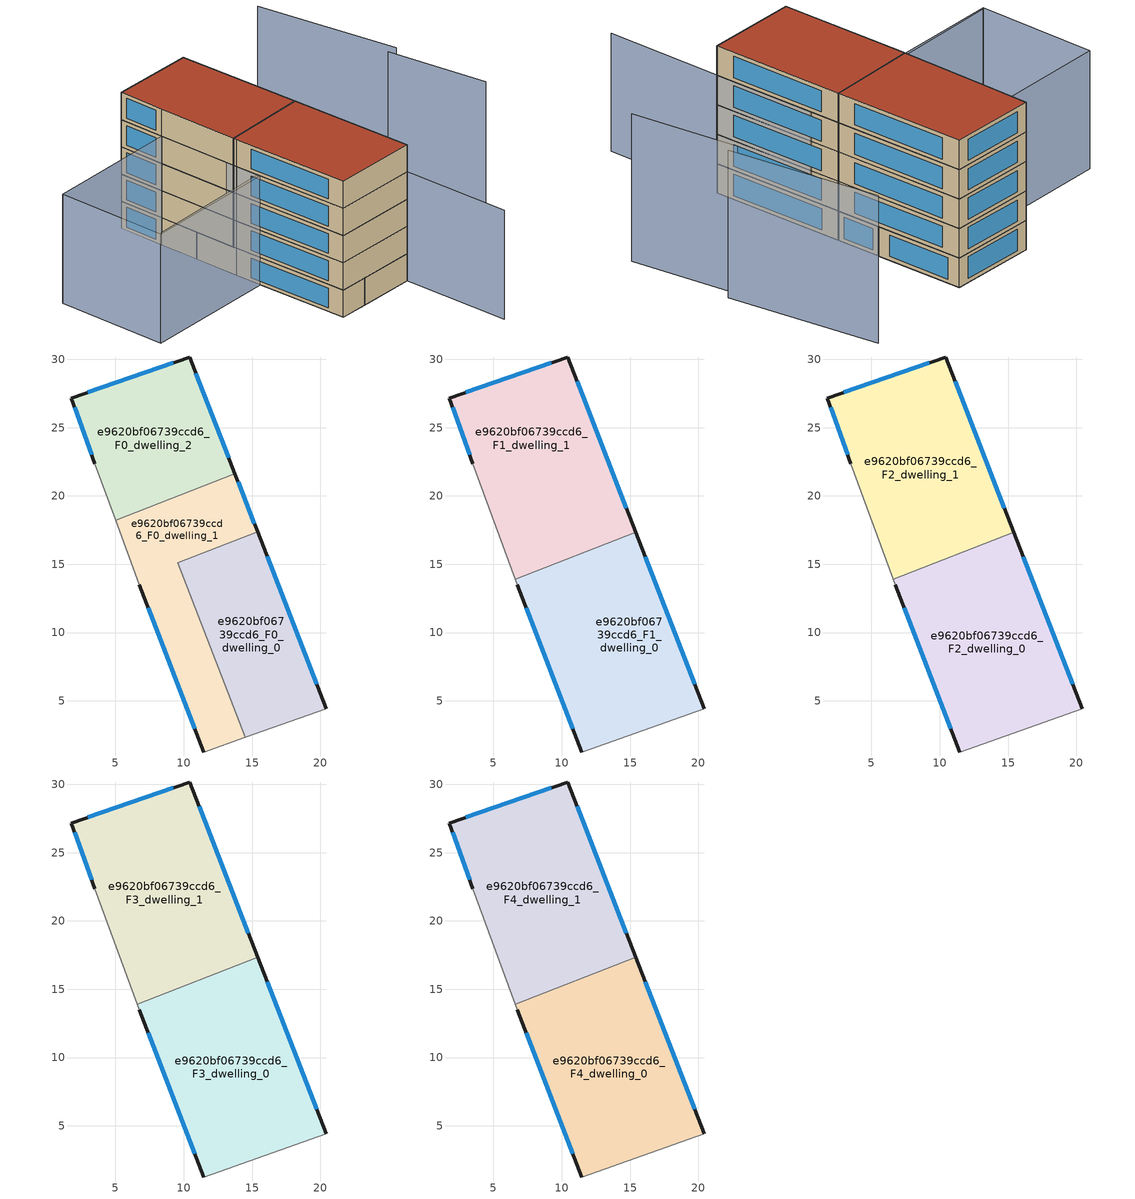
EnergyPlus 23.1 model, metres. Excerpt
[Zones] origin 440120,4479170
e9620bf06739ccd6_F0_dwelling_0
 floor ground (EU_floor_Construction): 20.42,4.44 15.4,17.37 9.55,15.11 14.48,2.33 z0
 wall outside (EU_wall_Construction): 15.4,17.37 20.42,4.44 z0:3
 wall adiabatic (EU_wall_Construction): 20.42,4.44 14.48,2.33 z0:3
 wall to e9620bf06739ccd6_F0_dwelling_1 (EU_wall_Construction): 14.48,2.33 9.55,15.11 15.4,17.37 z0:3
 window (EU_Window_Construction): 16.1,15.58 19.72,6.23 z0.42:2.58
e9620bf06739ccd6_F0_dwelling_1
 floor ground (EU_floor_Construction): 14.48,2.33 9.55,15.11 15.4,17.37 13.75,21.62 5,18.24 6.73,13.52 11.47,1.26 z0
 wall outside (EU_wall_Construction): 11.47,1.26 6.73,13.52 / 13.75,21.62 15.4,17.37 z0:3
 wall adiabatic (EU_wall_Construction): 14.48,2.33 11.47,1.26 / 6.73,13.52 5,18.24 z0:3
 wall to e9620bf06739ccd6_F0_dwelling_2 (EU_wall_Construction): 5,18.24 13.75,21.62 z0:3
 window (EU_Window_Construction): 10.81,2.96 7.39,11.82 / 13.98,21.03 15.17,17.96 z0.42:2.58
e9620bf06739ccd6_F0_dwelling_2
 floor ground (EU_floor_Construction): 13.75,21.62 10.43,30.17 1.77,27.17 3.5,22.35 5,18.24 z0
 wall outside (EU_wall_Construction): 3.5,22.35 1.77,27.17 10.43,30.17 13.75,21.62 z0:3
 wall adiabatic (EU_wall_Construction): 5,18.24 3.5,22.35 z0:3
 window (EU_Window_Construction): 3.26,23.02 2.01,26.5 / 2.97,27.59 9.23,29.76 / 10.89,28.99 13.29,22.8 z0.42:2.58
e9620bf06739ccd6_F1_dwelling_0
 floor to e9620bf06739ccd6_F0_dwelling_0 (EU_floor_Construction): 20.42,4.44 15.41,17.33 9.57,15.07 14.48,2.33 z3
 floor to e9620bf06739ccd6_F0_dwelling_1 (EU_floor_Construction): 14.48,2.33 9.57,15.07 6.59,13.92 6.73,13.52 11.47,1.26 z3
 wall outside (EU_wall_Construction): 11.47,1.26 6.73,13.52 / 15.41,17.33 20.42,4.44 z3:6
 wall adiabatic (EU_wall_Construction): 20.42,4.44 11.47,1.26 / 6.73,13.52 6.59,13.92 z3:6
 wall to e9620bf06739ccd6_F1_dwelling_1 (EU_wall_Construction): 6.59,13.92 15.41,17.33 z3:6
 window (EU_Window_Construction): 10.81,2.96 7.39,11.82 / 16.11,15.54 19.73,6.23 z3.42:5.58
e9620bf06739ccd6_F1_dwelling_1
 floor to e9620bf06739ccd6_F0_dwelling_0 (EU_floor_Construction): 15.41,17.33 15.4,17.37 9.55,15.11 9.57,15.07 z3
 floor to e9620bf06739ccd6_F0_dwelling_1 (EU_floor_Construction): 15.4,17.37 13.75,21.62 5,18.24 6.59,13.92 9.55,15.11 z3; 9.57,15.07 9.55,15.11 6.59,13.92 z3
 floor to e9620bf06739ccd6_F0_dwelling_2 (EU_floor_Construction): 13.75,21.62 10.43,30.17 1.77,27.17 3.5,22.35 5,18.24 z3
 wall outside (EU_wall_Construction): 3.5,22.35 1.77,27.17 10.43,30.17 15.41,17.33 z3:6
 wall adiabatic (EU_wall_Construction): 6.59,13.92 3.5,22.35 z3:6
 window (EU_Window_Construction): 11.12,28.39 14.72,19.11 / 3.26,23.02 2.01,26.5 / 2.97,27.59 9.23,29.76 z3.42:5.58
e9620bf06739ccd6_F2_dwelling_0
 floor to e9620bf06739ccd6_F1_dwelling_0 (EU_floor_Construction): 20.42,4.44 15.41,17.33 6.59,13.92 6.73,13.52 11.47,1.26 z6
 wall outside (EU_wall_Construction): 11.47,1.26 6.73,13.52 / 15.41,17.33 20.42,4.44 z6:9
 wall adiabatic (EU_wall_Construction): 20.42,4.44 11.47,1.26 / 6.73,13.52 6.59,13.92 z6:9
 wall to e9620bf06739ccd6_F2_dwelling_1 (EU_wall_Construction): 6.59,13.92 15.41,17.33 z6:9
 window (EU_Window_Construction): 10.81,2.96 7.39,11.82 / 16.11,15.54 19.73,6.23 z6.42:8.58
e9620bf06739ccd6_F2_dwelling_1
 floor to e9620bf06739ccd6_F1_dwelling_1 (EU_floor_Construction): 15.41,17.33 10.43,30.17 1.77,27.17 3.5,22.35 6.59,13.92 z6
 wall outside (EU_wall_Construction): 3.5,22.35 1.77,27.17 10.43,30.17 15.41,17.33 z6:9
 wall adiabatic (EU_wall_Construction): 6.59,13.92 3.5,22.35 z6:9
 window (EU_Window_Construction): 11.12,28.39 14.72,19.11 / 3.26,23.02 2.01,26.5 / 2.97,27.59 9.23,29.76 z6.42:8.58
e9620bf06739ccd6_F3_dwelling_0
 floor to e9620bf06739ccd6_F2_dwelling_0 (EU_floor_Construction): 20.42,4.44 15.41,17.33 6.59,13.92 6.73,13.52 11.47,1.26 z9
 wall outside (EU_wall_Construction): 11.47,1.26 6.73,13.52 / 15.41,17.33 20.42,4.44 z9:12
 wall adiabatic (EU_wall_Construction): 20.42,4.44 11.47,1.26 / 6.73,13.52 6.59,13.92 z9:12
 wall to e9620bf06739ccd6_F3_dwelling_1 (EU_wall_Construction): 6.59,13.92 15.41,17.33 z9:12
 window (EU_Window_Construction): 10.81,2.96 7.39,11.82 / 16.11,15.54 19.73,6.23 z9.42:11.58
e9620bf06739ccd6_F3_dwelling_1
 floor to e9620bf06739ccd6_F2_dwelling_1 (EU_floor_Construction): 15.41,17.33 10.43,30.17 1.77,27.17 3.5,22.35 6.59,13.92 z9
 wall outside (EU_wall_Construction): 3.5,22.35 1.77,27.17 10.43,30.17 15.41,17.33 z9:12
 wall adiabatic (EU_wall_Construction): 6.59,13.92 3.5,22.35 z9:12
 window (EU_Window_Construction): 11.12,28.39 14.72,19.11 / 3.26,23.02 2.01,26.5 / 2.97,27.59 9.23,29.76 z9.42:11.58
e9620bf06739ccd6_F4_dwelling_0
 floor to e9620bf06739ccd6_F3_dwelling_0 (EU_floor_Construction): 20.42,4.44 15.41,17.33 6.59,13.92 6.73,13.52 11.47,1.26 z12
 wall outside (EU_wall_Construction): 11.47,1.26 6.73,13.52 / 15.41,17.33 20.42,4.44 z12:15
 wall adiabatic (EU_wall_Construction): 20.42,4.44 11.47,1.26 / 6.73,13.52 6.59,13.92 z12:15
 wall to e9620bf06739ccd6_F4_dwelling_1 (EU_wall_Construction): 6.59,13.92 15.41,17.33 z12:15
 window (EU_Window_Construction): 10.81,2.96 7.39,11.82 / 16.11,15.54 19.73,6.23 z12.42:14.58
 roof outside (EU_roof_Construction): 15.41,17.33 20.42,4.44 11.47,1.26 6.73,13.52 6.59,13.92 z15
e9620bf06739ccd6_F4_dwelling_1
 floor to e9620bf06739ccd6_F3_dwelling_1 (EU_floor_Construction): 15.41,17.33 10.43,30.17 1.77,27.17 3.5,22.35 6.59,13.92 z12
 wall outside (EU_wall_Construction): 3.5,22.35 1.77,27.17 10.43,30.17 15.41,17.33 z12:15
 wall adiabatic (EU_wall_Construction): 6.59,13.92 3.5,22.35 z12:15
 window (EU_Window_Construction): 11.12,28.39 14.72,19.11 / 3.26,23.02 2.01,26.5 / 2.97,27.59 9.23,29.76 z12.42:14.58
 roof outside (EU_roof_Construction): 10.43,30.17 15.41,17.33 6.59,13.92 3.5,22.35 1.77,27.17 z15
shading: -6.1,5.86 16.59,14.5 / 16.59,14.5 24.72,-6.84 / -10.48,17.23 3.5,22.35 / 3.5,22.35 7.73,10.79 / 7.73,10.79 -6.25,5.67 / -6.25,5.67 -10.48,17.23 z0:12; 33.18,11.4 28.05,21.23 / 29.09,21.48 21.69,35.34 z0:15
[Building]
EU S2 Campaign: North Axis=0; Terrain=City; Solar Distribution=FullExterior
[Site:Location]
Madrid: Latitude=40.5; Longitude=-3.5; Time Zone=1; Elevation=609
[SizingPeriod:WeatherFileDays]
AnnualSizingPeriod: Begin Month=1; Begin Day of Month=1; End Month=12; End Day of Month=31; Day of Week for Start Day=Monday; Use Weather File Daylight Saving Period=No; Use Weather File Rain and Snow Indicators=No
[MATERIAL]
EU_InternalMass_Material: Roughness=MediumRough; Thickness=0.1; Conductivity=1; Density=1800; Specific Heat=900; Thermal Absorptance=0.9; Solar Absorptance=0.7; Visible Absorptance=0.7
[MATERIAL:NOMASS] Roughness=MediumRough; Thermal Absorptance=0.9; Solar Absorptance=0.7; Visible Absorptance=0.7
Name | Thermal Resistance
EU_wall_NoMass | 1.60022
EU_roof_NoMass | 1.57597
EU_floor_NoMass | 0.470652
[WINDOWMATERIAL:SIMPLEGLAZINGSYSTEM]
EU_Window_SimpleGlazing: UFactor=3.28802; Solar Heat Gain Coefficient=0.85; Visible Transmittance=0.85
[CONSTRUCTION]
EU_wall_Construction: EU_wall_NoMass
EU_roof_Construction: EU_roof_NoMass
EU_floor_Construction: EU_floor_NoMass
EU_InternalMass_Construction: EU_InternalMass_Material
EU_Window_Construction: EU_Window_SimpleGlazing
[ZONE] Type=1; Multiplier=1; Ceiling Height=autocalculate; Floor Area=autocalculate; Part of Total Floor Area=Yes
Name | Volume
e9620bf06739ccd6_F0_dwelling_0 | 259.863
e9620bf06739ccd6_F1_dwelling_0 | 389.801
e9620bf06739ccd6_F2_dwelling_0; e9620bf06739ccd6_F3_dwelling_0; e9620bf06739ccd6_F4_dwelling_0 | 389.819
e9620bf06739ccd6_F0_dwelling_1 | 259.861
e9620bf06739ccd6_F1_dwelling_1 | 389.744
e9620bf06739ccd6_F2_dwelling_1; e9620bf06739ccd6_F3_dwelling_1; e9620bf06739ccd6_F4_dwelling_1 | 389.8
e9620bf06739ccd6_F0_dwelling_2 | 259.866
[INTERNALMASS] Construction=EU_InternalMass_Construction
Name | Zone or ZoneList | Surface Area
e9620bf06739ccd6_F0_dwelling_0_EU_InternalMass | e9620bf06739ccd6_F0_dwelling_0 | 86.6208
e9620bf06739ccd6_F0_dwelling_1_EU_InternalMass | e9620bf06739ccd6_F0_dwelling_1 | 86.6206
e9620bf06739ccd6_F0_dwelling_2_EU_InternalMass | e9620bf06739ccd6_F0_dwelling_2 | 86.6198
e9620bf06739ccd6_F1_dwelling_0_EU_InternalMass | e9620bf06739ccd6_F1_dwelling_0 | 129.939
e9620bf06739ccd6_F1_dwelling_1_EU_InternalMass | e9620bf06739ccd6_F1_dwelling_1 | 129.934
e9620bf06739ccd6_F2_dwelling_0_EU_InternalMass | e9620bf06739ccd6_F2_dwelling_0 | 129.939
e9620bf06739ccd6_F2_dwelling_1_EU_InternalMass | e9620bf06739ccd6_F2_dwelling_1 | 129.934
e9620bf06739ccd6_F3_dwelling_0_EU_InternalMass | e9620bf06739ccd6_F3_dwelling_0 | 129.939
e9620bf06739ccd6_F3_dwelling_1_EU_InternalMass | e9620bf06739ccd6_F3_dwelling_1 | 129.934
e9620bf06739ccd6_F4_dwelling_0_EU_InternalMass | e9620bf06739ccd6_F4_dwelling_0 | 129.939
e9620bf06739ccd6_F4_dwelling_1_EU_InternalMass | e9620bf06739ccd6_F4_dwelling_1 | 129.934
[OTHEREQUIPMENT] Fuel Type=Electricity; Design Level Calculation Method=Watts/Area; Power per Zone Floor Area=1; Fraction Latent=0; Fraction Radiant=0; Fraction Lost=0; Carbon Dioxide Generation Rate=0; EndUse Subcategory=EU_Step8_InternalGains
Name | Zone or ZoneList or Space or SpaceList | Schedule
EU_Step8_InternalGain_e9620bf06739ccd6_F0_dwelling_0_f000 | e9620bf06739ccd6_F0_dwelling_0 | EU_Step8_GainSchedule_e9620bf06739ccd6_F0_dwelling_0_f000
EU_Step8_InternalGain_e9620bf06739ccd6_F0_dwelling_1_f000 | e9620bf06739ccd6_F0_dwelling_1 | EU_Step8_GainSchedule_e9620bf06739ccd6_F0_dwelling_1_f000
EU_Step8_InternalGain_e9620bf06739ccd6_F0_dwelling_2_f000 | e9620bf06739ccd6_F0_dwelling_2 | EU_Step8_GainSchedule_e9620bf06739ccd6_F0_dwelling_2_f000
EU_Step8_InternalGain_e9620bf06739ccd6_F1_dwelling_0_f000 | e9620bf06739ccd6_F1_dwelling_0 | EU_Step8_GainSchedule_e9620bf06739ccd6_F1_dwelling_0_f000
EU_Step8_InternalGain_e9620bf06739ccd6_F1_dwelling_1_f000 | e9620bf06739ccd6_F1_dwelling_1 | EU_Step8_GainSchedule_e9620bf06739ccd6_F1_dwelling_1_f000
EU_Step8_InternalGain_e9620bf06739ccd6_F2_dwelling_0_f000 | e9620bf06739ccd6_F2_dwelling_0 | EU_Step8_GainSchedule_e9620bf06739ccd6_F2_dwelling_0_f000
EU_Step8_InternalGain_e9620bf06739ccd6_F2_dwelling_1_f000 | e9620bf06739ccd6_F2_dwelling_1 | EU_Step8_GainSchedule_e9620bf06739ccd6_F2_dwelling_1_f000
EU_Step8_InternalGain_e9620bf06739ccd6_F3_dwelling_0_f000 | e9620bf06739ccd6_F3_dwelling_0 | EU_Step8_GainSchedule_e9620bf06739ccd6_F3_dwelling_0_f000
EU_Step8_InternalGain_e9620bf06739ccd6_F3_dwelling_1_f000 | e9620bf06739ccd6_F3_dwelling_1 | EU_Step8_GainSchedule_e9620bf06739ccd6_F3_dwelling_1_f000
EU_Step8_InternalGain_e9620bf06739ccd6_F4_dwelling_0_f000 | e9620bf06739ccd6_F4_dwelling_0 | EU_Step8_GainSchedule_e9620bf06739ccd6_F4_dwelling_0_f000
EU_Step8_InternalGain_e9620bf06739ccd6_F4_dwelling_1_f000 | e9620bf06739ccd6_F4_dwelling_1 | EU_Step8_GainSchedule_e9620bf06739ccd6_F4_dwelling_1_f000
[ZONEVENTILATION:DESIGNFLOWRATE] Schedule=EU_AlwaysOn; Design Flow Rate Calculation Method=AirChanges/Hour; Air Changes per Hour=0.480704; Ventilation Type=Natural; Fan Pressure Rise=0; Fan Total Efficiency=1; Constant Term Coefficient=1; Temperature Term Coefficient=0; Velocity Term Coefficient=0; Velocity Squared Term Coefficient=0; Minimum Indoor Temperature=-100; Maximum Indoor Temperature=100; Delta Temperature=-100; Minimum Outdoor Temperature=-100; Maximum Outdoor Temperature=100; Maximum Wind Speed=40
Name | Zone or ZoneList or Space or SpaceList
EU_ConstantAir_e9620bf06739ccd6_F0_dwelling_0 | e9620bf06739ccd6_F0_dwelling_0
EU_ConstantAir_e9620bf06739ccd6_F0_dwelling_1 | e9620bf06739ccd6_F0_dwelling_1
EU_ConstantAir_e9620bf06739ccd6_F0_dwelling_2 | e9620bf06739ccd6_F0_dwelling_2
EU_ConstantAir_e9620bf06739ccd6_F1_dwelling_0 | e9620bf06739ccd6_F1_dwelling_0
EU_ConstantAir_e9620bf06739ccd6_F1_dwelling_1 | e9620bf06739ccd6_F1_dwelling_1
EU_ConstantAir_e9620bf06739ccd6_F2_dwelling_0 | e9620bf06739ccd6_F2_dwelling_0
EU_ConstantAir_e9620bf06739ccd6_F2_dwelling_1 | e9620bf06739ccd6_F2_dwelling_1
EU_ConstantAir_e9620bf06739ccd6_F3_dwelling_0 | e9620bf06739ccd6_F3_dwelling_0
EU_ConstantAir_e9620bf06739ccd6_F3_dwelling_1 | e9620bf06739ccd6_F3_dwelling_1
EU_ConstantAir_e9620bf06739ccd6_F4_dwelling_0 | e9620bf06739ccd6_F4_dwelling_0
EU_ConstantAir_e9620bf06739ccd6_F4_dwelling_1 | e9620bf06739ccd6_F4_dwelling_1
[HVACTEMPLATE:THERMOSTAT] Constant Heating Setpoint=20; Constant Cooling Setpoint=50
EU_HeatOnly_e9620bf06739ccd6_F0_dwelling_0; EU_HeatOnly_e9620bf06739ccd6_F0_dwelling_1; EU_HeatOnly_e9620bf06739ccd6_F0_dwelling_2; EU_HeatOnly_e9620bf06739ccd6_F1_dwelling_0; EU_HeatOnly_e9620bf06739ccd6_F1_dwelling_1; EU_HeatOnly_e9620bf06739ccd6_F2_dwelling_0; EU_HeatOnly_e9620bf06739ccd6_F2_dwelling_1; EU_HeatOnly_e9620bf06739ccd6_F3_dwelling_0; EU_HeatOnly_e9620bf06739ccd6_F3_dwelling_1; EU_HeatOnly_e9620bf06739ccd6_F4_dwelling_0; EU_HeatOnly_e9620bf06739ccd6_F4_dwelling_1
[HVACTEMPLATE:ZONE:IDEALLOADSAIRSYSTEM] System Availability Schedule=EU_AlwaysOn; Maximum Heating Supply Air Temperature=50; Minimum Cooling Supply Air Temperature=13; Maximum Heating Supply Air Humidity Ratio=0.0156; Minimum Cooling Supply Air Humidity Ratio=0.0077; Heating Limit=NoLimit; Cooling Limit=NoLimit; Heating Availability Schedule=EU_AlwaysOn; Cooling Availability Schedule=EU_CoolingOff; Dehumidification Control Type=ConstantSensibleHeatRatio; Cooling Sensible Heat Ratio=0.7; Dehumidification Setpoint=60; Humidification Control Type=None; Humidification Setpoint=30; Outdoor Air Method=None; Outdoor Air Flow Rate per Person=0.00944; Outdoor Air Flow Rate per Zone Floor Area=0; Outdoor Air Flow Rate per Zone=0; Demand Controlled Ventilation Type=None; Outdoor Air Economizer Type=NoEconomizer; Heat Recovery Type=None; Sensible Heat Recovery Effectiveness=0.7; Latent Heat Recovery Effectiveness=0.65
Name | Template Thermostat
e9620bf06739ccd6_F0_dwelling_0 | EU_HeatOnly_e9620bf06739ccd6_F0_dwelling_0
e9620bf06739ccd6_F0_dwelling_1 | EU_HeatOnly_e9620bf06739ccd6_F0_dwelling_1
e9620bf06739ccd6_F0_dwelling_2 | EU_HeatOnly_e9620bf06739ccd6_F0_dwelling_2
e9620bf06739ccd6_F1_dwelling_0 | EU_HeatOnly_e9620bf06739ccd6_F1_dwelling_0
e9620bf06739ccd6_F1_dwelling_1 | EU_HeatOnly_e9620bf06739ccd6_F1_dwelling_1
e9620bf06739ccd6_F2_dwelling_0 | EU_HeatOnly_e9620bf06739ccd6_F2_dwelling_0
e9620bf06739ccd6_F2_dwelling_1 | EU_HeatOnly_e9620bf06739ccd6_F2_dwelling_1
e9620bf06739ccd6_F3_dwelling_0 | EU_HeatOnly_e9620bf06739ccd6_F3_dwelling_0
e9620bf06739ccd6_F3_dwelling_1 | EU_HeatOnly_e9620bf06739ccd6_F3_dwelling_1
e9620bf06739ccd6_F4_dwelling_0 | EU_HeatOnly_e9620bf06739ccd6_F4_dwelling_0
e9620bf06739ccd6_F4_dwelling_1 | EU_HeatOnly_e9620bf06739ccd6_F4_dwelling_1
[SIZING:ZONE] Zone Cooling Design Supply Air Temperature Input Method=SupplyAirTemperature; Zone Cooling Design Supply Air Temperature=13; Zone Heating Design Supply Air Temperature Input Method=SupplyAirTemperature; Zone Heating Design Supply Air Temperature=50; Zone Cooling Design Supply Air Humidity Ratio=0.008; Zone Heating Design Supply Air Humidity Ratio=0.008; Cooling Design Air Flow Method=DesignDay; Cooling Design Air Flow Rate=0; Cooling Minimum Air Flow per Zone Floor Area=0.000762; Cooling Minimum Air Flow=0; Cooling Minimum Air Flow Fraction=0.2; Heating Design Air Flow Method=DesignDay; Heating Design Air Flow Rate=0; Heating Maximum Air Flow per Zone Floor Area=0.002032; Heating Maximum Air Flow=0.141576; Heating Maximum Air Flow Fraction=0.3; Account for Dedicated Outdoor Air System=No; Dedicated Outdoor Air System Control Strategy=NeutralSupplyAir; Dedicated Outdoor Air Low Setpoint Temperature for Design=autosize; Dedicated Outdoor Air High Setpoint Temperature for Design=autosize; Zone Load Sizing Method=Sensible Load Only No Latent Load; Zone Latent Cooling Design Supply Air Humidity Ratio Input Method=HumidityRatioDifference; Zone Cooling Design Supply Air Humidity Ratio Difference=0.005; Zone Latent Heating Design Supply Air Humidity Ratio Input Method=HumidityRatioDifference; Zone Humidification Design Supply Air Humidity Ratio Difference=0.005
e9620bf06739ccd6_F0_dwelling_0; e9620bf06739ccd6_F0_dwelling_1; e9620bf06739ccd6_F0_dwelling_2; e9620bf06739ccd6_F1_dwelling_0; e9620bf06739ccd6_F1_dwelling_1; e9620bf06739ccd6_F2_dwelling_0; e9620bf06739ccd6_F2_dwelling_1; e9620bf06739ccd6_F3_dwelling_0; e9620bf06739ccd6_F3_dwelling_1; e9620bf06739ccd6_F4_dwelling_0; e9620bf06739ccd6_F4_dwelling_1
[SCHEDULE:CONSTANT]
Name | Hourly Value
EU_AlwaysOn | 1
EU_CoolingOff | 0
[SCHEDULE:FILE] Column Number=1; Rows to Skip at Top=0; Number of Hours of Data=8760; Column Separator=Comma; Interpolate to Timestep=No; Minutes per Item=60; Adjust Schedule for Daylight Savings=Yes
Name | File
EU_Step8_GainSchedule_e9620bf06739ccd6_F0_dwelling_0_f000 | ../../schedules/e9620bf06739ccd6/e9620bf06739ccd6_F0_dwelling_0_f000_gain.csv
EU_Step8_GainSchedule_e9620bf06739ccd6_F0_dwelling_1_f000 | ../../schedules/e9620bf06739ccd6/e9620bf06739ccd6_F0_dwelling_1_f000_gain.csv
EU_Step8_GainSchedule_e9620bf06739ccd6_F0_dwelling_2_f000 | ../../schedules/e9620bf06739ccd6/e9620bf06739ccd6_F0_dwelling_2_f000_gain.csv
EU_Step8_GainSchedule_e9620bf06739ccd6_F1_dwelling_0_f000 | ../../schedules/e9620bf06739ccd6/e9620bf06739ccd6_F1_dwelling_0_f000_gain.csv
EU_Step8_GainSchedule_e9620bf06739ccd6_F1_dwelling_1_f000 | ../../schedules/e9620bf06739ccd6/e9620bf06739ccd6_F1_dwelling_1_f000_gain.csv
EU_Step8_GainSchedule_e9620bf06739ccd6_F2_dwelling_0_f000 | ../../schedules/e9620bf06739ccd6/e9620bf06739ccd6_F2_dwelling_0_f000_gain.csv
EU_Step8_GainSchedule_e9620bf06739ccd6_F2_dwelling_1_f000 | ../../schedules/e9620bf06739ccd6/e9620bf06739ccd6_F2_dwelling_1_f000_gain.csv
EU_Step8_GainSchedule_e9620bf06739ccd6_F3_dwelling_0_f000 | ../../schedules/e9620bf06739ccd6/e9620bf06739ccd6_F3_dwelling_0_f000_gain.csv
EU_Step8_GainSchedule_e9620bf06739ccd6_F3_dwelling_1_f000 | ../../schedules/e9620bf06739ccd6/e9620bf06739ccd6_F3_dwelling_1_f000_gain.csv
EU_Step8_GainSchedule_e9620bf06739ccd6_F4_dwelling_0_f000 | ../../schedules/e9620bf06739ccd6/e9620bf06739ccd6_F4_dwelling_0_f000_gain.csv
EU_Step8_GainSchedule_e9620bf06739ccd6_F4_dwelling_1_f000 | ../../schedules/e9620bf06739ccd6/e9620bf06739ccd6_F4_dwelling_1_f000_gain.csv
